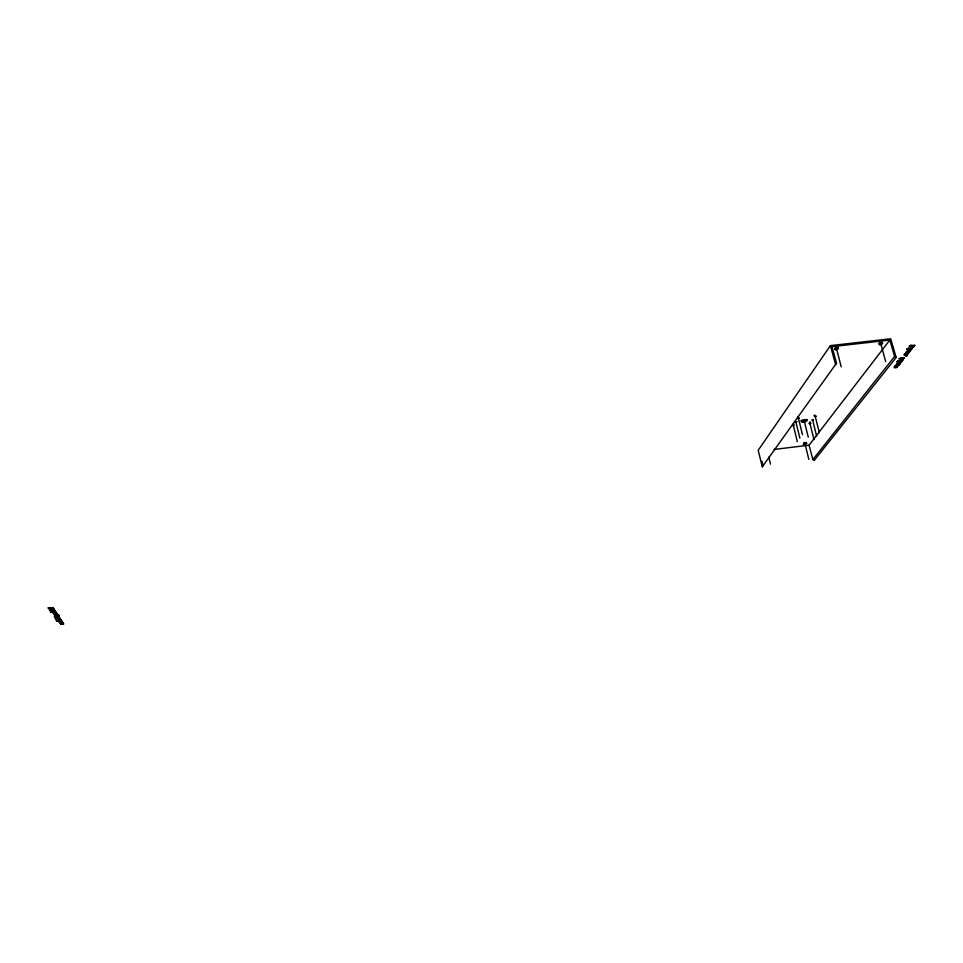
<?xml version="1.0" encoding="UTF-8"?>
<svg xmlns="http://www.w3.org/2000/svg" width="963" height="963" viewBox="0 0 963 963"><rect width="100%" height="100%" fill="white"/><g stroke="black" fill="none" stroke-linecap="round" stroke-linejoin="round"><path stroke-width="1.44" d="M899.815 363.87L896.601 364.351L899.37 364.267L900.586 363.027L897.384 363.376L901.392 362.028L898.154 362.401L896.059 364.556L899.021 364.857L895.012 365.868L895.614 365.808C889.656 369.66 902.716 366.674 894.639 366.975C896.866 367.216 900.044 365.434 896.047 366.397C893.279 365.555 900.236 366.53 899.779 364.026M907.495 354.384L904.233 354.878L907.026 354.781L908.29 353.517L905.039 353.866L908.422 353.337L909.854 351.579L906.616 351.904L910.697 350.532L907.435 350.881L911.528 349.497L908.241 349.882L906.075 352.109L909.168 352.422M805.429 442.486L804.045 442.908L804.574 442.499M881.374 342.371L879.725 342.9L880.411 342.346M56.829 613.792L54 614.358L57.274 614.189M62.739 622.676L60.115 623.013L61.006 624.229L63.739 624.048L61.897 621.231L58.996 621.893L61.909 621.568L59.188 622.194L62.836 622.664M62.487 622.146L59.814 622.555L62.547 622.23M63.389 623.663L60.753 623.976L63.474 623.651M57.19 614.201L54.217 614.502L54.53 615.152L57.888 615.128L55.974 612.191L53.013 612.865L55.986 612.528L53.218 613.166L56.949 613.672M896.18 357.478L890.679 338.771L830.383 345.633L758.17 450.311L762.299 466.802L836.522 363.159L831.948 346.656L889.788 340.071L894.603 356.466L896.18 357.478L814.18 460.446L812.856 459.568L809.052 445.207L889.788 340.071M762.299 466.802L763.105 465.647L762.022 461.325M836.522 363.159L835.595 364.459L830.383 345.633M809.402 422.697L810.425 422.263M812.856 459.568L894.603 356.466M907.447 354.54C905.521 356.671 902.235 354.757 905.593 353.409L904.991 353.481L909.108 352.494M806.296 442.462C796.907 446.736 813.494 442.45 803.66 443.341M48.15 607.966L52.953 607.581L48.186 607.978M810.401 422.3L809.486 422.685M836.414 347.968L836.51 347.306M812.7 420.217C815.3 418.833 809.702 420.313 812.7 420.217L816.648 436.191M792.994 424.647L793.837 424.177L792.886 424.671M815.131 415.51L814.253 415.522M814.999 415.547L814.241 415.51M63.016 623.085L60.428 623.494L63.149 623.157M774.071 449.444L809.052 445.207M797.545 417.569L798.387 417.485L797.436 417.461M880.555 342.635L885.695 361.667M836.245 347.679L841.205 366.807M814.963 415.282L819.32 432.712M809.702 422.384L813.988 439.646M803.985 419.856L808.27 437.202M804.731 442.703L808.848 459.423M798.183 417.28L802.48 434.734M795.98 422.3L799.892 438.213M793.103 424.37L797.328 441.656M768.799 457.124L770.46 464.118M838.123 347.222A1.938 0.71 -16 0 1 836.51 348.353A1.938 0.71 -16 0 1 834.44 348.317M882.301 342.455A1.95 0.698 -16.5 0 1 880.591 343.346A1.95 0.698 -16.5 0 1 878.834 343.358M806.862 419.435A3.045 1.023 -14.6 0 1 803.286 421.024A3.045 1.023 -14.6 0 1 801.096 420.265M792.645 425.55L794.114 425.237L792.705 425.477M794.993 422.071L796.822 421.662L794.993 422.071M906.339 355.853C908.783 355.949 904.257 356.466 906.339 355.853M809.257 423.564L810.714 423.251L809.257 423.564M803.274 419.94L804.707 419.627L803.274 419.94M814.529 416.461L815.998 416.172L814.529 416.461M797.737 418.448L799.206 418.171L797.737 418.448M56.552 613.238L53.856 613.551L56.648 613.226M57.527 614.719L54.831 615.032L57.467 614.623M48.86 608.556L53.627 608.604L53.121 607.846L48.86 608.556M54.361 616.838L59.032 616.862L58.55 616.127L54.361 616.838M54.987 617.777L59.646 617.801L59.164 617.066L54.987 617.777M57.479 615.429L59.032 615.261L57.479 615.429M54.59 611.024L55.288 611.011L54.59 611.024M60.561 620.124L61.247 620.112L60.561 620.124M49.992 609.35L49.378 609.82L54.722 610.181L51.063 611.024L50.028 610.783L54.084 609.206L49.992 609.35M51.605 611.77L50.991 612.239L55.673 611.637L51.605 611.77M56.095 618.523L55.481 618.98L60.705 619.317L57.118 620.136L56.107 619.907L60.091 618.378L56.095 618.523M57.636 620.858L57.022 621.304L61.62 620.702L57.636 620.858M912.876 347.089L913.514 347.149L912.876 347.089M902.68 359.705L903.306 359.765L902.68 359.705M53.904 609.242L49.558 609.784L53.904 609.242M54.542 610.217L50.208 610.759L54.542 610.217M55.493 611.674L51.171 612.215L55.493 611.674M59.911 618.415L55.661 618.956L59.911 618.415M60.525 619.353L56.275 619.883L60.525 619.353M61.439 620.738L57.202 621.267L61.439 620.738M910.878 345.296L909.289 346.138L909.698 346.704L914.85 345.488L910.878 345.296M908.53 348.221L906.953 349.051L907.363 349.617L912.491 348.401L908.53 348.221M900.682 357.983L899.129 358.802L899.55 359.343L904.594 358.152L900.682 357.983M898.419 360.8L896.878 361.606L897.299 362.148L902.319 360.969L898.419 360.8M914.609 345.536L909.505 346.102L914.609 345.536M912.25 348.45L907.17 349.015L912.25 348.45M904.365 358.2L899.346 358.766L904.365 358.2M902.09 361.005L897.095 361.57L902.09 361.005M802.841 422.155A3.045 1.023 -14.5 0 0 807.223 420.205A3.045 1.023 -14.5 0 0 802.721 420.362A3.045 1.023 -14.5 0 0 802.841 422.155M835.643 349.713A1.938 0.71 -16 0 0 838.448 348.389A1.938 0.71 -16 0 0 835.631 348.45A1.938 0.71 -16 0 0 835.643 349.713M879.773 344.658A1.95 0.698 -16.5 0 0 882.758 343.394A1.95 0.698 -16.5 0 0 880.134 343.322A1.95 0.698 -16.5 0 0 879.773 344.658"/></g></svg>
